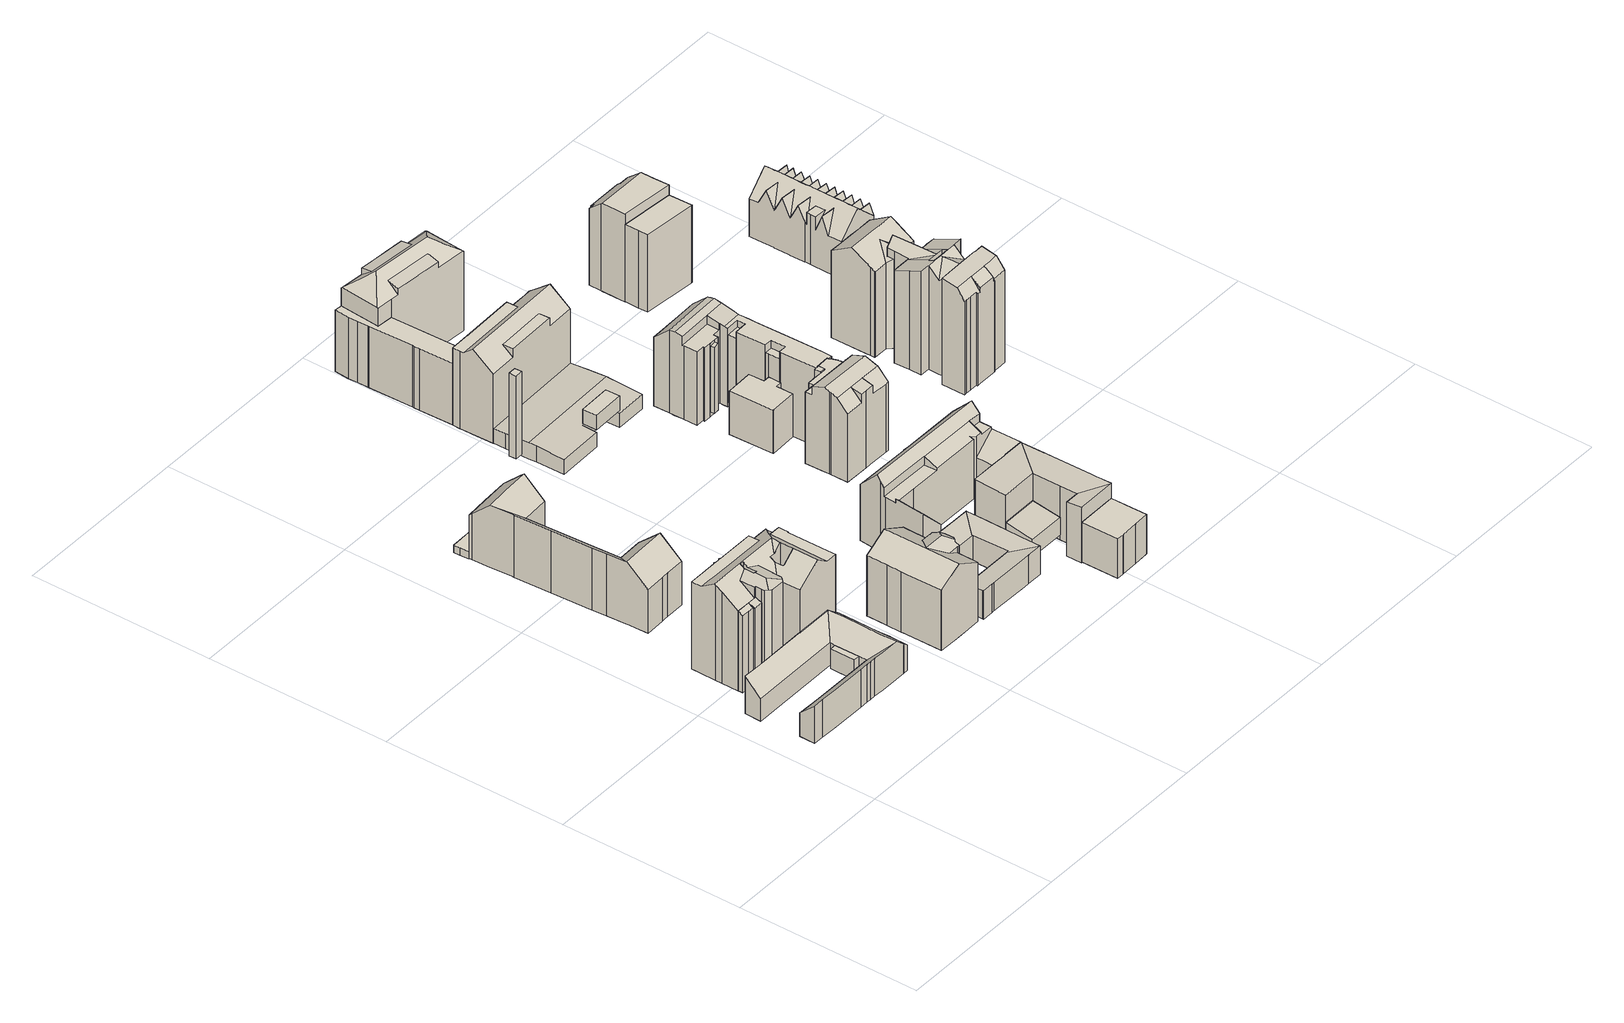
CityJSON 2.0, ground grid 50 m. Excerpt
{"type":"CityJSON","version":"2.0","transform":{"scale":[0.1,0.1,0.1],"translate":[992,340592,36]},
"CityObjects":{
"building1":{"type":"Building","children":["building1-1","building1-2"]},
"building1-1":{"type":"BuildingPart","attributes":{"measuredHeight":10.74,"roofType":"SATTELDACH","HoeheDach":"54","NiedrigsteTraufeDesGebaeudes":"50","Blattnummer":"102081","HoeheGrund":"44"},"parents":["building1"],"geometry":[{"type":"Solid","lod":"2","boundaries":[[[[0,1,2,3]],[[4,5,6,7]],[[7,6,8,9]],[[10,11,12,13]],[[13,12,14,15]],[[16,17,18,19]],[[20,21,22,23]],[[23,22,24,25]],[[26,27,11,10,28,29,30,31]],[[32,33,34,25,24,35,36,37,38,39]],[[23,25,34,33,32,39,40,41,42,43,0,3,44,45,46,47,4,7,9,48,49,50,51,52,53,54,55,56,30,29,28,10,13,15,57,58,16,19,59,60,20]],[[61,8,6,5,62,36,35,63,64,27,65]],[[64,63,35,24,22,21,66,67,18,17,68,69,14,12,11,27]],[[51,50,49,65,70,71,72,52]],[[73,74,62,5,4,47,46,45]],[[48,9,8,61,65,49]],[[69,68,17,16,58,57,15,14]],[[67,66,21,20,60,59,19,18]],[[43,42,75,76,1,0]],[[1,76,75,77,78,38,37,36,62,74,73,79,2]],[[71,70,65,27,26,31,80,81,82,83,72]],[[52,72,83,53]],[[53,83,82,54]],[[54,82,81,55]],[[55,81,80,56]],[[56,80,31,30]],[[3,2,79,44]],[[44,79,73,45]],[[39,38,78,40]],[[40,78,77,41]],[[41,77,75,42]]]]}]},
"building1-2":{"type":"BuildingPart","attributes":{"measuredHeight":5.63,"roofType":"FLACHDACH","HoeheDach":"50","NiedrigsteTraufeDesGebaeudes":"50","Blattnummer":"102081","HoeheGrund":"44"},"parents":["building1"],"geometry":[{"type":"Solid","lod":"2","boundaries":[[[[84,85,86,87]],[[8,88,89,6]],[[6,89,85,84]],[[89,88,86,85]],[[88,8,87,86]],[[8,6,84,87]]]]}]},
"building2":{"type":"Building","children":["building2-1","building2-2","building2-3"]},
"building2-1":{"type":"BuildingPart","attributes":{"measuredHeight":22.73,"roofType":"PULTDACH","HoeheDach":"66","NiedrigsteTraufeDesGebaeudes":"66","Blattnummer":"102081","HoeheGrund":"44"},"parents":["building2"],"geometry":[{"type":"Solid","lod":"2","boundaries":[[[[90,91,92,93,94]],[[95,96,97,98,99]],[[95,94,93,96]],[[96,93,92,97]],[[97,92,91,98]],[[98,91,90,99]],[[99,90,94,95]]]]}]},
"building2-2":{"type":"BuildingPart","attributes":{"measuredHeight":22.72,"roofType":"PULTDACH","HoeheDach":"66","NiedrigsteTraufeDesGebaeudes":"66","Blattnummer":"102081","HoeheGrund":"44"},"parents":["building2"],"geometry":[{"type":"Solid","lod":"2","boundaries":[[[[100,101,92,102,103,104]],[[105,106,107,108,109,110]],[[105,104,103,106]],[[106,103,102,107]],[[107,102,92,108]],[[108,92,101,109]],[[109,101,100,110]],[[110,100,104,105]]]]}]},
"building2-3":{"type":"BuildingPart","attributes":{"measuredHeight":27.34,"roofType":"SATTELDACH","HoeheDach":"71","NiedrigsteTraufeDesGebaeudes":"66","Blattnummer":"102081","HoeheGrund":"44"},"parents":["building2"],"geometry":[{"type":"Solid","lod":"2","boundaries":[[[[111,112,113,114,115,116,117,118,119,120,121,122,123,124,125,126,127]],[[125,124,123,122,121,120,128,129,130,131,132,133,134,135,136,137,138,139,140,126]],[[141,142,143,144,145,146,147,148,149,150,151]],[[152,153,154,145,144]],[[154,155,156,157,158,159,160,161,146,145]],[[162,163,164,165,166,167,168]],[[169,112,170]],[[171,172,173,174,175,176,114,113,112,169,177,165,164]],[[178,179,180,181,182,183,184,185,172,171]],[[186,187,188,189]],[[189,188,190,191]],[[192,193,194,195]],[[97,196,197,198]],[[198,197,187,186]],[[199,118,117,200]],[[200,117,116,201]],[[201,116,115,202]],[[203,138,137,204]],[[204,137,136,205]],[[205,136,135,206]],[[206,135,134,207]],[[207,134,133,208]],[[208,133,132,209]],[[209,132,131,210]],[[210,131,130,211]],[[211,130,129,212]],[[119,128,120]],[[213,143,142,99]],[[99,142,141,98]],[[214,153,152,215]],[[216,156,155,217]],[[218,163,162,219]],[[220,177,169,221]],[[222,176,175,223]],[[223,175,174,224]],[[172,185,173]],[[225,184,183,226]],[[226,183,182,227]],[[227,182,181,228]],[[229,179,178,230]],[[227,228,231,229,230,232,233,218,219,234,235,216,217,236,214,215,237,213,99,98,238,97,198,186,189,191,239,240,241,242,203,204,205,206,207,208,209,210,211,212,243,199,200,201,202,222,223,224,244,225,226],[221,245,246,247,248,249,220],[195,250,251,252,253,254,192]],[[190,127,126,140,241,240,239,191]],[[235,234,219,162,168,255,157,156,216]],[[233,232,230,178,171,164,163,218]],[[180,179,229,231,228,181]],[[184,225,244,224,174,173,185]],[[166,165,177,220,249,248]],[[255,256,159,158,157]],[[214,236,217,155,154,153]],[[237,215,152,144,143,213]],[[146,161,253,252,251,147]],[[151,150,149,257,258]],[[139,138,203,242,241,140]],[[114,176,222,202,115]],[[128,119,118,199,243,212,129]],[[238,98,141,151,258,196,97]],[[148,147,251,250,195,194]],[[161,160,193,192,254,253]],[[167,166,248,247,246,259]],[[246,245,221,169,170,259]],[[197,196,258,257,149,148,194,193,160,159,256,255,168,167,259,170,112,111,127,190,188,187]]]]}]},
"building3":{"type":"Building","children":["building3-1","building3-2"]},
"building3-1":{"type":"BuildingPart","attributes":{"measuredHeight":17.71,"roofType":"PULTDACH","HoeheDach":"61","NiedrigsteTraufeDesGebaeudes":"55","Blattnummer":"102081","HoeheGrund":"43"},"parents":["building3"],"geometry":[{"type":"Solid","lod":"2","boundaries":[[[[260,261,262,263]],[[264,265,266,267]],[[267,266,268,269]],[[270,271,272,273]],[[274,275,276,277]],[[278,279,280,269,268,281,282,283,261,260]],[[277,284,270,273,285,286,287,288,264,267,269,280,279,278,260,263,289,290,291,292,293,294,295,296,297,298,299,300,301,302,274]],[[281,268,266,265,303,304,305,306,307,308,309,282]],[[297,296,295,294,310,311,309,308]],[[307,298,297,308]],[[307,306,312,313,301,300,299,298]],[[286,285,273,272,314,305,304,287]],[[275,274,302,301,313,315]],[[310,294,293,292,316,317]],[[292,291,290,318,319,316]],[[270,284,277,276,320,271]],[[288,287,304,303,265,264]],[[262,321,318,290,289,263]],[[272,271,320,276,275,315,322,314]],[[314,322,315,313,312,306,305]],[[282,309,311,310,317,323,283]],[[261,283,323,317,316,319,318,321,262]]]]}]},
"building3-2":{"type":"BuildingPart","attributes":{"measuredHeight":2.17,"roofType":"FLACHDACH","HoeheDach":"45","NiedrigsteTraufeDesGebaeudes":"45","Blattnummer":"102081","HoeheGrund":"43"},"parents":["building3"],"geometry":[{"type":"Solid","lod":"2","boundaries":[[[[324,325,326,327,328,329,330]],[[331,332,333,334,335,336,337]],[[337,336,325,324]],[[336,335,326,325]],[[335,334,327,326]],[[334,333,328,327]],[[333,332,329,328]],[[332,331,330,329]],[[331,337,324,330]]]]}]},
"building4":{"type":"Building","attributes":{"measuredHeight":20.77,"roofType":"SATTELDACH","HoeheDach":"65","NiedrigsteTraufeDesGebaeudes":"61","Blattnummer":"102081","HoeheGrund":"44"},"geometry":[{"type":"Solid","lod":"2","boundaries":[[[[338,339,340,341,342,343,344,345,346,347]],[[345,344,348,349,350,351,352,353,354,355,356,357,346]],[[358,359,360,361,362,363,353,352]],[[351,364,365,366,367,368,358,352]],[[368,369,370,359,358]],[[371,343,342,372]],[[373,340,339,374]],[[375,356,355,376]],[[377,349,348,378]],[[353,363,354]],[[379,362,361,380]],[[380,361,360,381]],[[382,367,366,383]],[[383,366,365,384]],[[350,364,351]],[[385,370,369,386]],[[387,382,383,384,388,377,378,389,371,372,390,373,374,391,392,393,394,375,376,395,379,380,381,396,385,386]],[[346,357,356,375,394,393,392,347]],[[382,387,386,369,368,367]],[[359,370,385,396,381,360]],[[364,350,349,377,388,384,365]],[[379,395,376,355,354,363,362]],[[391,374,339,338,347,392]],[[390,372,342,341,340,373]],[[371,389,378,348,344,343]]]]}]},
"building5":{"type":"Building","attributes":{"measuredHeight":8.03,"roofType":"PULTDACH","HoeheDach":"51","NiedrigsteTraufeDesGebaeudes":"51","Blattnummer":"102081","HoeheGrund":"43"},"geometry":[{"type":"Solid","lod":"2","boundaries":[[[[397,398,399,400]],[[400,399,401,402]],[[403,404,405,406]],[[406,405,398,397]],[[407,408,409,410]],[[410,409,411,412]],[[413,414,415,416]],[[417,418,419,420]],[[420,421,422,413,416,423,403,406,397,400,402,424,425,426,427,428,407,410,412,429,430,431,417]],[[414,432,433,419,418,434,435,436,437]],[[401,437,436,425,424,402]],[[428,427,426,435,434,438,408,407]],[[425,436,435,426]],[[413,422,421,420,419,433,432,414]],[[439,418,417,431,430,440]],[[441,440,430,429,412,411]],[[423,416,415,442,404,403]],[[438,434,418,439,440,441,411,409,408]],[[405,404,442,415,414,437,401,399,398]]]]}]},
"building6":{"type":"Building","attributes":{"measuredHeight":23.6,"roofType":"FLACHDACH","HoeheDach":"64","NiedrigsteTraufeDesGebaeudes":"64","Blattnummer":"102081","HoeheGrund":"41"},"geometry":[{"type":"Solid","lod":"2","boundaries":[[[[443,444,445,446]],[[447,448,449,450]],[[450,449,444,443]],[[449,448,445,444]],[[448,447,446,445]],[[447,450,443,446]]]]}]},
"building7":{"type":"Building","children":["building7-1","building7-2","building7-3","building7-4"]},
"building7-1":{"type":"BuildingPart","attributes":{"measuredHeight":11.2,"roofType":"FLACHDACH","HoeheDach":"54","NiedrigsteTraufeDesGebaeudes":"54","Blattnummer":"102081","HoeheGrund":"43"},"parents":["building7"],"geometry":[{"type":"Solid","lod":"2","boundaries":[[[[451,452,453,454,455,456,457,458]],[[459,460,461,462,463,464,465,466]],[[466,465,452,451]],[[465,464,453,452]],[[464,463,454,453]],[[463,462,455,454]],[[462,461,456,455]],[[461,460,457,456]],[[460,459,458,457]],[[459,466,451,458]]]]}]},
"building7-2":{"type":"BuildingPart","attributes":{"measuredHeight":21.27,"roofType":"SATTELDACH","HoeheDach":"64","NiedrigsteTraufeDesGebaeudes":"53","Blattnummer":"102081","HoeheGrund":"43"},"parents":["building7"],"geometry":[{"type":"Solid","lod":"2","boundaries":[[[[467,468,469,470]],[[470,469,471,472]],[[472,471,473,474]],[[474,473,475,476]],[[477,478,479,480]],[[481,482,483,484]],[[484,483,485,486]],[[487,488,489,490]],[[491,481,484,486,492,493,494,495,496,497,498,499,500,501,502,467,470,472,474,476,503,504,505]],[[506,507,508,509,510,499,498,497,496]],[[493,492,486,485,488,487,511,512,494]],[[513,514,515,505,504,503,476,475,516]],[[491,505,515,480,479,482,481]],[[517,490,489,518,519,520]],[[521,522,468,467,502,501]],[[510,520,519,521,501,500,499]],[[523,524,495,494,512]],[[525,512,511,487,490,517,520,510,509]],[[524,523,525,508,507,506]],[[518,489,478,513,516,522,521,519]],[[516,475,473,471,469,468,522]],[[488,485,483,482,479,478,489]],[[480,515,514,477]],[[509,508,525]],[[495,524,506,496]],[[523,512,525]],[[514,513,478,477]]]]}]},
"building7-3":{"type":"BuildingPart","attributes":{"measuredHeight":6.2,"roofType":"PULTDACH","HoeheDach":"50","NiedrigsteTraufeDesGebaeudes":"49","Blattnummer":"102081","HoeheGrund":"44"},"parents":["building7"],"geometry":[{"type":"Solid","lod":"2","boundaries":[[[[526,527,528,529]],[[529,528,530,531]],[[532,531,530,533,534,535]],[[534,536,527,526,537,535]],[[532,535,537,526,529,531]],[[533,530,528,527,536,534]]]]}]},
"building7-4":{"type":"BuildingPart","attributes":{"measuredHeight":15.76,"roofType":"PULTDACH","HoeheDach":"58","NiedrigsteTraufeDesGebaeudes":"54","Blattnummer":"102081","HoeheGrund":"43"},"parents":["building7"],"geometry":[{"type":"Solid","lod":"2","boundaries":[[[[538,539,540,541,542,543]],[[544,545,546,547]],[[547,546,548,549]],[[550,551,552,553]],[[543,554,538]],[[555,556,557,558]],[[559,541,540,560]],[[560,540,539,561]],[[562,563,550,553,564,565,566,567,568,569,570,571,544,547,549,572,573,574,575,576,577,578,559,560,561,579,555,558,580,581,582,583]],[[584,585,586,556,538,554,587,588,589,590,591,548,546,545]],[[592,593,594,595,596,597,598,599,600,557,556,586]],[[591,590,589,574,573,572,549,548]],[[571,570,569,586,585,584,545,544]],[[550,563,562,583,597,596,601,551]],[[587,554,543,542,541,559,578,577,576]],[[566,565,595,594,593,567]],[[598,597,583,582,581,599]],[[568,567,593,592,586,569]],[[600,599,581,580,558,557]],[[538,556,555,579,561,539]],[[552,602,595,565,564,553]],[[588,587,576,575,574,589]],[[551,601,596,595,602,552]]]]}]},
"building8":{"type":"Building","children":["building8-1","building8-2","building8-3","building8-4","building8-5"]},
"building8-1":{"type":"BuildingPart","attributes":{"measuredHeight":17.5,"roofType":"FLACHDACH","HoeheDach":"55","NiedrigsteTraufeDesGebaeudes":"55","Blattnummer":"102081","HoeheGrund":"37"},"parents":["building8"],"geometry":[{"type":"Solid","lod":"2","boundaries":[[[[603,604,605,606,607,608,609,610,611,612,613,614,615]],[[616,617,618,619,620,621,622,623,624,625,626,627,628]],[[628,627,604,603]],[[627,626,605,604]],[[626,625,606,605]],[[625,624,607,606]],[[624,623,608,607]],[[623,622,609,608]],[[622,621,610,609]],[[621,620,611,610]],[[620,619,612,611]],[[619,618,613,612]],[[618,617,614,613]],[[617,616,615,614]],[[616,628,603,615]]]]}]},
"building8-2":{"type":"BuildingPart","attributes":{"measuredHeight":24.09,"roofType":"SATTELDACH","HoeheDach":"61","NiedrigsteTraufeDesGebaeudes":"57","Blattnummer":"102081","HoeheGrund":"37"},"parents":["building8"],"geometry":[{"type":"Solid","lod":"2","boundaries":[[[[629,630,631]],[[632,633,634,635,636,637,638,639,640,641,642,643,644,645,646]],[[647,648,649,650,651,652,643,642,641,640,639]],[[636,635,634,653,654,655,656,637]],[[634,633,632,646,657,658,659,630,629,653]],[[657,646,645,644,660,661]],[[656,655,662,648,647,663]],[[654,661,660,652,651,650,649,662,655]],[[653,629,631,664,658,657,661,654]],[[630,659,664,631]],[[638,663,647,639]],[[649,648,662]],[[637,656,663,638]],[[643,652,660,644]],[[664,659,658]]]]}]},
"building8-3":{"type":"BuildingPart","attributes":{"measuredHeight":27.21,"roofType":"WALMDACH","HoeheDach":"64","NiedrigsteTraufeDesGebaeudes":"60","Blattnummer":"102081","HoeheGrund":"37"},"parents":["building8"],"geometry":[{"type":"Solid","lod":"2","boundaries":[[[[665,666,667,668,669,670,671,672,673,674,675,676,677,678,679]],[[677,676,675,680,681,678]],[[680,675,674,682,683,684,685,686,687,688,689,681]],[[690,668,667,691]],[[686,692,693,694,695,687]],[[673,672,671,696,697,683,682,674]],[[698,665,679,699]],[[666,691,667]],[[668,690,669]],[[687,695,688]],[[685,692,686]],[[700,683,697,701]],[[701,697,696,702]],[[688,695,694,693,692,685,684,703,704,705,706,707,708,689]],[[709,710,711,712,702,696,671,670,669,690,691,666,665,698]],[[700,701,702,712,711,710,709,698,699,713,714,708,707,706,705,704,703]],[[679,678,681,689,708,714,713,699]],[[700,703,684,683]]]]}]},
"building8-4":{"type":"BuildingPart","attributes":{"measuredHeight":4.7,"roofType":"SATTELDACH","HoeheDach":"42","NiedrigsteTraufeDesGebaeudes":"41","Blattnummer":"102081","HoeheGrund":"37"},"parents":["building8"],"geometry":[{"type":"Solid","lod":"2","boundaries":[[[[715,716,717,718,719,720,721]],[[722,723,724,725,726,727,728,729,730,731,717,716]],[[732,721,720,733]],[[733,720,719,734]],[[734,719,718,735]],[[736,715,721,732]],[[737,731,730,738]],[[739,728,727,740]],[[740,727,726,741]],[[741,726,725,742]],[[742,725,724,743]],[[743,724,723,744]],[[744,723,722,745]],[[729,728,739,746,738,730]],[[747,745,722,716,715,736]],[[731,737,748,735,718,717]],[[740,741,742,743,744,745,747,736,732,733,734,735,748,737,738,746,739]]]]}]},
"building8-5":{"type":"BuildingPart","attributes":{"measuredHeight":4.12,"roofType":"FLACHDACH","HoeheDach":"46","NiedrigsteTraufeDesGebaeudes":"46","Blattnummer":"102081","HoeheGrund":"42"},"parents":["building8"],"geometry":[{"type":"Solid","lod":"2","boundaries":[[[[749,750,751,752]],[[753,754,755,756]],[[756,755,750,749]],[[755,754,751,750]],[[754,753,752,751]],[[753,756,749,752]]]]}]},
"building9":{"type":"Building","children":["building9-1","building9-2","building9-3","building9-4","building9-5","building9-6","building9-7"]},
"building9-1":{"type":"BuildingPart","attributes":{"measuredHeight":23.95,"roofType":"SATTELDACH","HoeheDach":"66","NiedrigsteTraufeDesGebaeudes":"62","Blattnummer":"102081","HoeheGrund":"42"},"parents":["building9"],"geometry":[{"type":"Solid","lod":"2","boundaries":[[[[757,758,759,760,761,762]],[[763,764,765,766,767,768,758,757]],[[769,770,766,765]],[[771,772,773,774,767,766]],[[775,776,777,768,767]],[[778,779,780,781]],[[781,780,782,783]],[[784,764,763,785]],[[767,774,775]],[[770,771,766]],[[786,787,788,789]],[[789,788,790,791]],[[791,790,792,793]],[[793,792,794,795]],[[795,794,796,797]],[[797,796,798,799]],[[799,798,800,801]],[[801,800,802,803]],[[803,802,804,805]],[[805,804,806,807]],[[808,809,810,811]],[[811,810,812,813]],[[813,812,814,815]],[[815,814,816,817]],[[818,777,776,819]],[[820,821,822,823,824,825,816,814,812,810,809,826,806,804,802,800,798,796,794,792,790,788,787,827,828,829,830,782,780,779]],[[831,832,819,776,775,774,773,772,833]],[[819,832,831,833,834,835,836,784,785,837,838,778,781,783,839,840,841,842,786,789,791,793,795,797,799,801,803,805,807,843,808,811,813,815,817,844,845,846,847,848,818]],[[838,837,785,763,757,762,820,779,778]],[[761,760,759,823,822,821,820,762]],[[847,846,845,824,823,759,758]],[[829,828,841,840,839,830]],[[825,824,845,844,817,816]],[[826,809,808,843,807,806]],[[827,787,786,842,841,828]],[[834,833,772,771,770,769,835]],[[836,835,769,765,764,784]],[[768,777,818,848,847,758]],[[782,830,839,783]]]]}]},
"building9-2":{"type":"BuildingPart","attributes":{"measuredHeight":12.31,"roofType":"FLACHDACH","HoeheDach":"53","NiedrigsteTraufeDesGebaeudes":"53","Blattnummer":"102081","HoeheGrund":"41"},"parents":["building9"],"geometry":[{"type":"Solid","lod":"2","boundaries":[[[[849,850,851,852,853,854,855,856,857,858]],[[859,860,861,862,863,864,865,866,867,868]],[[868,867,850,849]],[[867,866,851,850]],[[866,865,852,851]],[[865,864,853,852]],[[864,863,854,853]],[[863,862,855,854]],[[862,861,856,855]],[[861,860,857,856]],[[860,859,858,857]],[[859,868,849,858]]]]}]},
"building9-3":{"type":"BuildingPart","attributes":{"measuredHeight":23.89,"roofType":"FLACHDACH","HoeheDach":"63","NiedrigsteTraufeDesGebaeudes":"59","Blattnummer":"102081","HoeheGrund":"39"},"parents":["building9"],"geometry":[{"type":"Solid","lod":"2","boundaries":[[[[869,870,871,872,873,874,875]],[[876,877,878,879,880,881,882,883,884,885,886,887,888,889,890,891,892,893,894,872,871]],[[895,896,897,898]],[[898,897,899,900]],[[900,899,901,902]],[[902,901,903,904]],[[904,903,905,906]],[[907,869,875,908]],[[909,894,893,910]],[[911,891,890,912]],[[912,890,889,913]],[[913,889,888,914]],[[914,888,887,915]],[[915,887,886,916]],[[916,886,885,917]],[[917,885,884,918]],[[918,884,883,919]],[[919,883,882,920]],[[921,879,878,922]],[[922,878,877,923]],[[923,877,876,924]],[[925,926,927,928]],[[913,914,915,916,917,918,919,920,929,930,921,922,923,924,931,932,933,895,898,900,902,904,906,934,935,925,928,936,937,938,939,940,941,942,943,944,945,946,947,948,949,909,910,950,911,912]],[[951,952,953,954,955,956,957,958]],[[958,957,956,955,943,942,941,940]],[[874,873,948,947,946,945,959,960]],[[925,935,934,906,905,961,962,926]],[[930,929,920,882,881,880,879,921]],[[937,936,928,927,963,964,965,966,938]],[[939,938,966,951,958,940]],[[892,891,911,950,910,893]],[[931,924,876,871,870,932]],[[872,894,909,949,948,873]],[[895,933,932,870,869,907,896]],[[963,967,908,875,968,964]],[[945,944,943,955,954,959]],[[927,926,962,961,905,903,901,899,897,896,907,908,967,963]],[[964,968,875,874,960,969,965]],[[966,965,969,960,959,954,953,952,951]]]]}]},
"building9-4":{"type":"BuildingPart","attributes":{"measuredHeight":18.5,"roofType":"FLACHDACH","HoeheDach":"60","NiedrigsteTraufeDesGebaeudes":"60","Blattnummer":"102081","HoeheGrund":"41"},"parents":["building9"],"geometry":[{"type":"Solid","lod":"2","boundaries":[[[[970,971,972,973,974]],[[975,976,977,978,979]],[[979,978,971,970]],[[978,977,972,971]],[[977,976,973,972]],[[976,975,974,973]],[[975,979,970,974]]]]}]},
"building9-5":{"type":"BuildingPart","attributes":{"measuredHeight":19.22,"roofType":"FLACHDACH","HoeheDach":"60","NiedrigsteTraufeDesGebaeudes":"60","Blattnummer":"102081","HoeheGrund":"41"},"parents":["building9"],"geometry":[{"type":"Solid","lod":"2","boundaries":[[[[980,981,982,983]],[[984,985,986,987]],[[987,986,981,980]],[[986,985,982,981]],[[985,984,983,982]],[[984,987,980,983]]]]}]},
"building9-6":{"type":"BuildingPart","attributes":{"measuredHeight":20.42,"roofType":"FLACHDACH","HoeheDach":"63","NiedrigsteTraufeDesGebaeudes":"63","Blattnummer":"102081","HoeheGrund":"42"},"parents":["building9"],"geometry":[{"type":"Solid","lod":"2","boundaries":[[[[988,989,990,991]],[[992,993,994,995]],[[995,994,989,988]],[[994,993,990,989]],[[993,992,991,990]],[[992,995,988,991]]]]}]},
"building9-7":{"type":"BuildingPart","attributes":{"measuredHeight":18.88,"roofType":"FLACHDACH","HoeheDach":"60","NiedrigsteTraufeDesGebaeudes":"60","Blattnummer":"102081","HoeheGrund":"41"},"parents":["building9"],"geometry":[{"type":"Solid","lod":"2","boundaries":[[[[996,997,998,999]],[[1000,1001,1002,1003]],[[1003,1002,997,996]],[[1002,1001,998,997]],[[1001,1000,999,998]],[[1000,1003,996,999]]]]}]},
"building10":{"type":"Building","children":["building10-1","building10-2"]},
"building10-1":{"type":"BuildingPart","attributes":{"measuredHeight":30.3,"roofType":"SATTELDACH","HoeheDach":"71","NiedrigsteTraufeDesGebaeudes":"66","Blattnummer":"102081","HoeheGrund":"40"},"parents":["building10"],"geometry":[{"type":"Solid","lod":"2","boundaries":[[[[1004,1005,1006,1007,1008,1009]],[[1010,1011,1012,1013,1014,1015]],[[1016,1017,1018,1019,1020,1021]],[[1022,1023,1024,1025,1026,1027]],[[1028,1029,1030,1031,1017,1016,1032,1033]],[[1034,1035,1036,1037,1038,1039,1040,1041,1042]],[[1043,1044,1045,1046,1047,1048]],[[1049,1050,1051,1042,1052,1053,1054,1055]],[[1056,1050,1049,1055,1057,1058,1059,1060]],[[1061,1062,1044,1043,1048,1063]],[[1063,1048,1047,1035,1034,1064,1065,1066,1067]],[[1012,1068,1009,1008,1007,1069,1070,1071,1072,1013]],[[1073,1027,1026,1025,1067,1066,1074,1075,1076,1077,1060,1078,1079]],[[1013,1072,1071,1033,1032,1016,1021,1080,1081,1082,1083,1084,1085,1014]],[[1086,1062,1061]],[[1077,1056,1060]],[[1066,1065,1064,1087,1074]],[[1088,1089,1033,1071]],[[1064,1034,1042,1051,1090,1091,1087]],[[1092,1046,1045]],[[1022,1027,1073,1093]],[[1093,1073,1079,1094]],[[1015,1014,1085,1095]],[[1096,1080,1021,1020]],[[1004,1009,1068,1097]],[[1097,1068,1012,1011]],[[1098,1076,1075,1099]],[[1100,1069,1007,1006]],[[1101,1058,1057,1102]],[[1033,1089,1028]],[[1070,1088,1071]],[[1103,1054,1053,1104]],[[1105,1091,1090,1106]],[[1107,1030,1029,1108]],[[1109,1040,1039,1110]],[[1110,1039,1038,1111]],[[1085,1084,1083,1082,1081,1092,1045,1044,1062,1086]],[[1112,1113,1114,1095,1085,1086,1061,1063,1067,1025,1024]],[[1078,1060,1059,1115,1116,1117,1094,1079]],[[1042,1041,1040,1109,1118,1119,1120,1052]],[[1080,1096,1121,1122,1123,1124,1125,1036,1035,1047,1046,1092,1081]],[[1098,1126,1127,1128,1129,1106,1090,1051,1050,1056,1077,1076]],[[1130,1107,1108,1131,1132,1100,1006,1005,1004,1097,1011,1010,1015,1095,1114,1113,1112,1024,1023,1022,1093,1094,1117,1116,1115,1101,1102,1133,1103,1104,1120,1119,1118,1109,1110,1111,1134,1125,1124,1123,1122,1121,1096,1020,1019,1018],[1106,1129,1128,1127,1126,1098,1099,1135,1136,1105]],[[1075,1074,1087,1091,1105,1136,1135,1099]],[[1100,1132,1131,1108,1029,1028,1089,1088,1070,1069]],[[1107,1130,1018,1017,1031,1030]],[[1125,1134,1111,1038,1037,1036]],[[1120,1104,1053,1052]],[[1055,1054,1103,1133,1102,1057]],[[1059,1058,1101,1115]]]]}]},
"building10-2":{"type":"BuildingPart","attributes":{"measuredHeight":28.4,"roofType":"SATTELDACH","HoeheDach":"68","NiedrigsteTraufeDesGebaeudes":"64","Blattnummer":"102081","HoeheGrund":"39"},"parents":["building10"],"geometry":[{"type":"Solid","lod":"2","boundaries":[[[[1137,1138,1139,1140,1141]],[[1140,1139,1142]],[[1143,1144,1145,1146]],[[1147,1148,1149,1150]],[[1151,1152,1153,1154,1155,1156,1157,1158,1159,1160,1161,1162]],[[1161,1160,1159,1158,1157,1156,1163,1164,1165,1166,1167,1168,1169,1162]],[[1170,1149,1148,1171,1172,1173,1174,1141,1140,1175,1145,1144,1155,1154,1153,1152,1151]],[[1176,1177,1178,1179,1180,1181,1182,1183,1184,1185,1186,1187,1188,1189,1190,1147,1150,1191,1192,1169,1168,1167,1166,1165,1164,1163,1193,1143,1146]],[[1192,1191,1150,1149,1170,1151,1162,1169]],[[1188,1187,1186,1194,1174,1173,1172,1189]],[[1144,1143,1193,1163,1156,1155]],[[1142,1139,1138,1180,1179,1178]],[[1178,1177,1140,1142]],[[1176,1146,1145,1175,1140,1177]],[[1185,1184,1195,1196,1194,1186]],[[1197,1195,1184,1183,1182,1198]],[[1181,1180,1138,1137,1198,1182]],[[1190,1189,1172,1171,1148,1147]],[[1194,1196,1195,1197,1198,1137,1141,1174]]]]}]},
"building11":{"type":"Building","children":["building11-1","building11-2"]},
"building11-1":{"type":"BuildingPart","attributes":{"measuredHeight":22,"roofType":"FLACHDACH","HoeheDach":"59","NiedrigsteTraufeDesGebaeudes":"59","Blattnummer":"102081","HoeheGrund":"37"},"parents":["building11"],"geometry":[{"type":"Solid","lod":"2","boundaries":[[[[1199,1200,1201,1202]],[[1203,1204,1205,1206]],[[1206,1205,1207,1208]],[[1208,1207,1209,1210]],[[1210,1209,1200,1199]],[[1204,1203,1211,1212]],[[1213,1212,1211,1214,1202,1201]],[[1208,1210,1199,1202,1214,1211,1203,1206]],[[1209,1207,1205,1204,1212,1213,1201,1200]]]]}]},
"building11-2":{"type":"BuildingPart","attributes":{"measuredHeight":25.01,"roofType":"PULTDACH","HoeheDach":"62","NiedrigsteTraufeDesGebaeudes":"58","Blattnummer":"102081","HoeheGrund":"37"},"parents":["building11"],"geometry":[{"type":"Solid","lod":"2","boundaries":[[[[1215,1216,1217,1218,1219,1220,1221,1222,1223]],[[1224,1225,1226,1227]],[[1228,1222,1221,1229]],[[1229,1221,1220,1230]],[[1230,1220,1219,1231]],[[1231,1219,1218,1232]],[[1232,1218,1217,1233]],[[1233,1217,1216,1234]],[[1235,1236,1237,1238,1228,1229,1230,1231,1232,1233,1234,1239,1224,1227]],[[1240,1241,1223,1222,1228,1238,1237,1236]],[[1235,1227,1226,1242,1240,1236]],[[1225,1224,1239,1234,1216,1215]],[[1242,1226,1225,1215,1223,1241,1240]]]]}]},
"building12":{"type":"Building","attributes":{"measuredHeight":16.91,"roofType":"SATTELDACH","HoeheDach":"54","NiedrigsteTraufeDesGebaeudes":"48","Blattnummer":"102081","HoeheGrund":"37"},"geometry":[{"type":"Solid","lod":"2","boundaries":[[[[1243,1244,1245]],[[1246,1244,1243]],[[1247,1248,1249]],[[1250,1251,1248,1247]],[[1252,1253,1254]],[[1255,1256,1253,1252]],[[1257,1258,1259,1260,1261]],[[1262,1263,1264,1265]],[[1266,1264,1263]],[[1267,1268,1269,1270]],[[1271,1267,1270]],[[1272,1271,1273]],[[1274,1275,1272,1273]],[[1276,1274,1277]],[[1278,1276,1277]],[[1279,1278,1280]],[[1281,1279,1280]],[[1282,1281,1283]],[[1284,1282,1283]],[[1285,1286,1284,1287]],[[1288,1285,1287]],[[1289,1290,1291]],[[1292,1289,1291]],[[1293,1294,1295]],[[1296,1293,1295]],[[1297,1298,1299]],[[1300,1297,1299]],[[1301,1302,1303]],[[1304,1301,1303]],[[1305,1304,1306]],[[1307,1308,1305,1306]],[[1256,1261,1260]],[[1259,1258,1262]],[[1264,1262,1265]],[[1309,1310,1311,1312,1313,1314,1315,1316,1317,1318,1319,1255,1252,1254,1251,1250,1247,1249,1246,1243,1245,1320,1321,1322]],[[1323,1324,1325,1326,1327,1328,1329,1266,1263,1262,1258,1257,1330]],[[1271,1272,1275,1331,1332,1333,1334,1335,1268,1267]],[[1278,1279,1281,1282,1284,1286,1285,1288,1290,1289,1292,1294,1293,1296,1298,1297,1300,1302,1301,1304,1305,1308,1336,1337,1338,1339,1340,1341,1342,1343,1344,1345,1346,1347,1348,1349,1350,1351,1352,1353,1354,1355,1356,1357,1358,1359,1331,1275,1274,1276]],[[1360,1361,1362,1363,1364,1365,1366,1367,1368,1369,1370,1371,1372,1373,1374,1375,1376,1377,1378,1379,1380,1381,1382,1383,1384,1385,1307,1306,1304,1303,1302,1300,1299,1298,1296,1295,1294,1292,1291,1290,1288,1287,1284,1283,1281,1280,1278,1277,1274,1273,1271,1270,1269,1386,1387]],[[1388,1389,1327,1326,1325,1324,1323,1330,1390,1319,1318,1317,1316,1315,1314,1313,1312,1311,1310,1309,1322,1391,1392,1393,1335,1334,1333,1332,1331,1359,1358,1357,1356,1355,1354,1353,1352,1351,1350,1349,1348,1347,1346,1345,1344,1343,1342,1341,1340,1339,1338,1337,1336]],[[1320,1245,1244,1246,1249,1248,1251,1254,1253,1256,1260,1259,1262,1264,1266,1329,1328,1385,1384,1383,1382,1381,1380,1379,1378,1377,1376,1375,1374,1373,1372,1371,1370,1369,1368,1367,1366,1365,1364,1363,1362,1361,1360,1387,1321]],[[1390,1330,1257,1261,1256,1255,1319]],[[1389,1388,1336,1308,1307,1385,1328,1327]],[[1335,1393,1392,1386,1269,1268]],[[1387,1386,1392,1391,1322,1321]]]]}]}
},
"vertices":[
[37,176,76],[37,176,183],[9,176,182],[9,176,76],[258,219,76],[258,219,140],[258,241,140],[258,241,76],[257,308,140],[257,308,76],[335,366,76],[335,366,158],[336,366,158],[336,366,76],[346,366,149],[346,366,76],[347,262,76],[347,262,149],[347,252,149],[347,252,76],[348,173,76],[348,173,149],[336,173,159],[336,173,76],[335,173,159],[335,173,76],[256,366,183],[306,366,183],[306,366,76],[256,366,76],[204,366,76],[204,366,183],[258,173,76],[307,173,76],[308,173,76],[308,173,183],[307,173,183],[258,173,183],[229,174,183],[229,174,76],[214,174,76],[201,174,76],[177,174,76],[80,175,76],[10,219,76],[80,219,76],[230,219,76],[257,219,76],[257,321,76],[257,322,76],[256,322,76],[80,322,76],[0,322,76],[1,367,76],[55,366,76],[58,366,76],[80,366,76],[347,321,76],[347,277,76],[348,222,76],[348,218,76],[257,321,140],[257,219,140],[307,218,183],[307,321,183],[257,322,140],[348,218,149],[348,222,149],[347,277,149],[347,321,149],[256,322,140],[80,322,140],[0,322,140],[80,219,141],[230,219,140],[177,174,183],[80,175,183],[201,174,183],[214,174,183],[10,219,142],[80,366,182],[58,366,182],[55,366,182],[1,367,183],
[258,241,84],[240,241,84],[240,308,84],[257,308,84],[240,308,140],[240,241,140],
[122,413,295],[122,430,303],[96,430,303],[96,417,297],[96,413,295],[96,413,75],[96,417,75],[96,430,75],[122,430,75],[122,413,75],
[80,417,295],[96,417,295],[80,430,303],[58,430,303],[58,417,295],[58,417,76],[58,430,76],[80,430,76],[96,430,76],[96,417,76],[80,417,76],
[186,497,349],[269,496,349],[305,534,323],[335,564,302],[316,564,302],[291,564,302],[272,564,302],[272,563,303],[271,563,303],[271,534,323],[233,534,323],[227,534,323],[188,534,323],[120,534,323],[81,535,323],[58,535,323],[58,497,349],[271,563,323],[165,563,323],[165,565,323],[163,565,323],[163,564,323],[162,563,323],[146,563,323],[146,564,323],[146,565,323],[144,565,323],[144,563,323],[80,563,323],[59,563,323],[122,430,333],[122,413,333],[122,406,333],[128,399,335],[153,425,341],[154,457,341],[152,457,340],[152,485,340],[120,473,332],[120,460,332],[119,430,332],[135,393,333],[173,392,333],[179,398,334],[186,406,333],[186,430,333],[187,430,332],[188,459,332],[188,473,332],[162,482,339],[162,457,339],[204,430,302],[204,366,303],[268,366,349],[268,435,349],[231,434,322],[231,458,322],[203,430,302],[268,471,349],[244,471,331],[304,366,323],[305,528,323],[336,528,301],[335,539,301],[335,545,301],[335,564,301],[269,435,349],[335,366,323],[336,366,323],[335,388,323],[334,501,323],[335,501,323],[336,501,323],[336,520,323],[336,528,323],[58,430,75],[58,430,302],[58,476,334],[58,476,75],[58,494,346],[58,494,75],[162,496,75],[162,496,348],[152,496,348],[152,496,75],[96,430,302],[80,430,302],[80,430,75],[272,563,75],[272,564,75],[291,564,75],[316,564,75],[144,563,75],[144,565,75],[146,565,75],[146,564,75],[146,563,75],[162,563,75],[163,564,75],[163,565,75],[165,565,75],[165,563,75],[122,406,75],[173,392,75],[135,393,75],[186,430,75],[186,406,75],[204,366,75],[204,430,75],[269,435,75],[268,471,75],[335,564,75],[335,545,75],[335,539,75],[336,520,75],[336,501,75],[335,501,75],[334,501,75],[336,366,75],[335,366,75],[335,388,75],[304,366,75],[268,366,75],[203,430,75],[187,430,75],[179,398,75],[128,399,75],[119,430,75],[58,497,75],[58,535,75],[59,563,75],[80,563,75],[271,563,75],[336,528,75],[244,471,75],[231,471,75],[231,458,75],[231,434,75],[268,435,75],[152,485,75],[152,457,75],[154,457,75],[162,457,75],[162,482,75],[187,430,302],[188,459,323],[120,460,323],[119,430,302],[231,471,331],
[82,1202,70],[82,1202,200],[81,1209,194],[81,1209,70],[99,876,70],[99,876,247],[93,986,247],[93,986,70],[88,1086,247],[88,1086,70],[162,724,70],[162,724,194],[108,723,194],[108,723,70],[237,726,70],[237,726,194],[184,725,194],[184,725,70],[84,1152,70],[84,1151,70],[88,1094,70],[88,1094,247],[84,1151,247],[84,1152,247],[171,725,70],[105,782,70],[105,783,70],[102,836,70],[101,842,70],[144,1213,70],[220,1217,70],[220,1212,70],[222,1169,70],[222,1160,70],[224,1104,70],[151,1099,70],[150,1099,70],[144,1098,70],[162,843,70],[164,843,70],[165,843,70],[233,845,70],[235,786,70],[101,842,247],[102,836,247],[105,783,247],[164,843,194],[162,843,196],[144,1098,199],[150,1099,194],[224,1104,194],[151,1099,194],[165,843,194],[233,845,194],[105,782,247],[235,786,247],[222,1169,240],[222,1160,247],[220,1217,194],[220,1212,199],[171,725,194],[144,1213,194],[168,784,247],[148,1156,247],
[81,1209,68],[80,1233,68],[79,1251,68],[80,1251,68],[144,1253,68],[219,1255,68],[220,1217,68],[220,1217,89],[219,1255,89],[144,1253,89],[80,1251,89],[79,1251,89],[80,1233,89],[81,1209,89],
[448,355,251],[448,307,251],[448,268,251],[448,251,251],[449,154,251],[449,153,252],[513,153,287],[513,243,287],[512,364,287],[448,364,251],[583,153,248],[583,156,248],[583,211,248],[554,211,264],[519,250,283],[554,289,264],[582,289,248],[582,361,249],[582,364,249],[567,364,257],[576,250,283],[593,272,272],[590,275,271],[590,288,265],[582,287,265],[582,289,264],[583,211,264],[583,212,264],[590,212,264],[590,224,270],[593,227,272],[603,237,266],[603,262,266],[449,153,79],[449,154,79],[448,268,79],[448,307,79],[582,364,79],[582,361,79],[583,156,79],[583,153,79],[582,287,79],[590,288,79],[590,275,79],[590,224,79],[590,212,79],[583,212,79],[603,262,79],[603,237,79],[593,227,79],[583,211,79],[513,153,79],[448,251,79],[448,355,79],[448,364,79],[512,364,79],[567,364,79],[582,289,79],[593,272,79],
[605,153,72],[605,153,153],[605,156,152],[605,156,72],[606,204,145],[606,204,72],[642,153,72],[642,153,153],[636,153,153],[636,153,72],[606,303,72],[606,303,145],[607,361,152],[607,361,72],[607,363,153],[607,363,72],[812,152,72],[812,152,153],[770,152,153],[770,152,72],[813,362,72],[813,362,153],[813,360,153],[813,360,72],[813,301,72],[812,204,72],[755,152,72],[756,204,72],[761,204,72],[758,302,72],[757,302,72],[756,302,72],[655,363,72],[720,363,72],[757,362,72],[812,204,153],[813,301,153],[757,302,145],[758,302,145],[761,204,146],[756,204,145],[756,302,145],[757,362,153],[720,363,153],[655,363,153],[755,152,153],
[458,1363,47],[457,1383,47],[478,1383,47],[479,1364,47],[479,1364,283],[478,1383,283],[457,1383,283],[458,1363,283],
[1019,109,69],[1019,68,69],[1020,10,69],[978,8,69],[931,7,69],[929,7,69],[909,7,69],[908,108,69],[908,108,181],[909,7,181],[929,7,181],[931,7,181],[978,8,181],[1020,10,181],[1019,68,181],[1019,109,181],
[672,554,65],[672,554,225],[828,552,225],[828,552,65],[831,552,225],[831,552,65],[849,552,225],[849,552,65],[1012,550,225],[1012,550,65],[976,478,229],[976,478,253],[976,444,236],[976,444,229],[957,444,65],[957,444,235],[946,453,240],[946,453,65],[947,443,235],[947,443,65],[813,444,229],[813,444,235],[812,480,253],[812,480,229],[976,444,65],[813,444,65],[728,445,65],[727,445,65],[720,363,65],[655,363,65],[661,433,65],[662,446,65],[665,476,65],[666,481,65],[667,494,65],[668,503,65],[1013,499,65],[1013,477,65],[1014,444,65],[655,363,241],[661,433,241],[662,446,241],[662,446,229],[665,476,229],[728,445,229],[727,445,229],[1013,477,253],[1013,477,229],[1014,444,229],[1013,499,278],[731,481,229],[731,481,253],[666,481,253],[666,481,229],[667,494,267],[668,503,278],[727,445,172],[720,363,172],[674,445,229],
[844,274,80],[844,274,142],[945,274,142],[945,274,80],[946,197,130],[946,197,80],[844,198,80],[844,198,130],[843,198,130],[843,198,80],[843,212,132],[843,212,80],
[1015,362,224],[1014,433,224],[1014,444,224],[957,444,177],[957,420,177],[957,362,176],[844,274,66],[844,274,220],[844,359,224],[844,359,66],[844,362,224],[844,362,66],[908,108,66],[908,108,224],[907,150,220],[907,150,66],[957,362,224],[1015,361,66],[1015,361,224],[1016,295,224],[1016,295,66],[957,444,66],[1014,444,66],[1014,433,66],[1018,109,66],[947,108,66],[946,150,66],[947,150,66],[946,151,66],[946,197,66],[945,273,66],[945,274,66],[944,274,66],[905,274,66],[874,362,66],[905,362,66],[937,361,66],[943,361,66],[957,361,66],[957,362,66],[957,420,66],[1015,362,66],[1016,273,66],[1018,166,66],[1018,152,66],[1019,109,66],[905,274,220],[944,274,220],[945,274,220],[957,361,224],[943,361,224],[937,361,224],[905,362,224],[874,362,224],[945,273,220],[946,197,220],[946,151,220],[947,150,220],[1018,109,224],[1019,109,224],[1018,152,224],[1018,166,224],[1016,273,224],[947,108,224],[946,150,220],
[557,1792,11],[563,1582,11],[507,1581,11],[504,1671,11],[504,1687,11],[504,1692,11],[501,1812,11],[501,1815,11],[500,1844,11],[499,1868,11],[502,1909,11],[522,1907,11],[513,1796,11],[513,1796,186],[522,1907,186],[502,1909,186],[499,1868,186],[500,1844,186],[501,1815,186],[501,1812,186],[504,1692,186],[504,1687,186],[504,1671,186],[507,1581,186],[563,1582,186],[557,1792,186],
[587,1470,206],[587,1470,230],[586,1500,230],[726,1474,10],[587,1470,10],[510,1468,10],[508,1525,10],[507,1551,10],[507,1559,10],[507,1581,10],[563,1582,10],[714,1586,10],[720,1587,10],[785,1588,10],[802,1589,10],[803,1576,10],[804,1532,10],[806,1476,10],[563,1582,230],[714,1586,230],[714,1586,206],[720,1587,206],[785,1588,206],[802,1589,206],[510,1468,206],[508,1525,251],[507,1551,230],[507,1559,230],[806,1476,206],[726,1474,206],[726,1474,230],[803,1576,216],[804,1532,251],[715,1556,230],[507,1581,230],[725,1504,230],
[557,1792,237],[579,1790,237],[582,1822,262],[715,1810,262],[712,1778,237],[722,1777,237],[796,1771,237],[765,1806,262],[755,1817,271],[741,1832,282],[573,1847,282],[558,1834,271],[546,1825,262],[513,1799,239],[513,1796,237],[550,1873,262],[522,1904,240],[769,1854,262],[802,1879,239],[802,1883,237],[722,1890,237],[719,1858,262],[586,1870,262],[589,1901,237],[522,1907,237],[712,1778,255],[579,1790,255],[722,1890,255],[668,1895,255],[640,1897,255],[589,1901,255],[797,1771,236],[798,1800,237],[557,1792,10],[513,1796,10],[802,1879,10],[798,1800,10],[797,1771,10],[802,1883,10],[722,1890,10],[668,1895,10],[640,1897,10],[589,1901,10],[522,1907,10],[579,1790,10],[712,1778,10],[722,1777,10],[796,1771,10],[513,1799,10],[522,1904,10],
[510,1434,54],[512,1370,58],[809,1377,58],[807,1430,55],[806,1462,53],[806,1476,52],[510,1468,52],[513,1348,57],[515,1271,52],[639,1274,52],[638,1313,55],[726,1315,55],[727,1276,52],[812,1278,52],[809,1369,58],[809,1371,58],[809,1373,58],[510,1468,11],[806,1476,11],[806,1462,11],[807,1430,11],[510,1434,11],[809,1373,11],[809,1371,11],[812,1278,11],[727,1276,11],[726,1315,11],[638,1313,11],[639,1274,11],[515,1271,11],[513,1348,11],[809,1369,11],[512,1370,11],[809,1377,11],
[727,1276,60],[639,1274,60],[638,1313,60],[726,1315,60],[726,1315,101],[638,1313,101],[639,1274,101],[727,1276,101],
[827,773,301],[974,771,301],[973,806,288],[917,807,288],[877,807,288],[826,808,288],[827,759,296],[827,756,295],[828,738,288],[878,738,288],[919,737,288],[975,736,288],[828,709,256],[879,708,256],[879,708,280],[895,708,280],[911,708,280],[920,708,280],[920,708,256],[968,707,256],[976,707,256],[825,827,61],[825,827,264],[828,827,264],[828,827,61],[857,827,264],[857,827,61],[827,756,61],[827,759,61],[917,841,61],[917,841,264],[916,858,264],[916,858,61],[916,862,264],[916,862,61],[954,863,264],[954,863,61],[954,858,264],[954,858,61],[956,855,264],[956,855,61],[958,853,264],[958,853,61],[959,850,264],[959,850,61],[960,847,264],[960,847,61],[961,844,264],[961,844,61],[962,841,264],[962,841,61],[963,838,61],[963,838,264],[963,835,264],[963,835,61],[964,832,264],[964,832,61],[964,829,264],[964,829,61],[964,826,264],[964,826,61],[976,707,61],[968,707,61],[826,808,264],[877,807,264],[917,807,264],[973,806,264],[973,826,264],[970,826,264],[963,839,264],[916,841,264],[901,841,264],[876,841,264],[857,841,264],[911,708,61],[920,708,61],[895,708,61],[879,708,61],[828,709,61],[828,738,61],[827,773,61],[826,808,61],[857,841,61],[876,841,61],[901,841,61],[916,841,61],[963,839,61],[970,826,61],[973,826,61],[973,806,61],[974,771,61],[975,736,61],
[914,997,48],[914,963,48],[897,962,48],[898,917,48],[825,915,48],[823,915,48],[819,1037,48],[821,1037,48],[895,1039,48],[896,997,48],[896,997,171],[895,1039,171],[821,1037,171],[819,1037,171],[823,915,171],[825,915,171],[898,917,171],[897,962,171],[914,963,171],[914,997,171],
[910,1134,261],[911,1134,261],[911,1121,258],[966,1123,258],[966,1140,262],[966,1170,268],[910,1169,268],[911,1111,258],[947,1112,258],[947,1089,258],[912,1088,258],[912,1076,258],[913,1019,258],[913,1007,258],[935,1007,258],[936,967,258],[914,967,258],[914,963,258],[916,862,258],[954,863,258],[970,863,258],[972,863,258],[972,892,258],[969,985,258],[967,1076,258],[967,1093,258],[888,1133,34],[888,1133,243],[888,1121,243],[888,1121,34],[875,1121,243],[875,1121,34],[858,1120,243],[858,1120,34],[838,1120,243],[838,1120,34],[838,1125,243],[838,1125,34],[910,1134,243],[910,1169,243],[967,1093,34],[967,1076,34],[972,892,34],[972,863,34],[970,863,34],[954,863,34],[916,862,34],[914,963,34],[914,967,34],[936,967,34],[935,1007,34],[913,1007,34],[912,1088,34],[947,1089,34],[947,1112,34],[911,1111,34],[816,1125,34],[816,1125,243],[815,1161,243],[815,1161,34],[913,1019,34],[912,1076,34],[911,1121,34],[911,1134,34],[910,1134,34],[819,1125,34],[817,1125,34],[815,1166,34],[814,1185,34],[814,1201,34],[814,1204,34],[813,1246,34],[814,1246,34],[908,1249,34],[964,1251,34],[965,1209,34],[965,1201,34],[965,1190,34],[966,1170,34],[966,1140,34],[966,1123,34],[969,985,34],[814,1204,268],[815,1204,268],[909,1207,268],[965,1209,268],[964,1251,229],[908,1249,229],[814,1246,229],[813,1246,229],[965,1201,270],[965,1190,273],[819,1125,243],[817,1125,243],[815,1166,243],[815,1166,268],[814,1185,273],[814,1201,269],[816,1166,243],[816,1166,268],[815,1185,273],
[914,967,52],[914,997,52],[913,1007,52],[935,1007,52],[936,967,52],[936,967,237],[935,1007,237],[913,1007,237],[914,997,237],[914,967,237],
[912,1088,48],[911,1111,48],[947,1112,48],[947,1089,48],[947,1089,240],[947,1112,240],[911,1111,240],[912,1088,240],
[916,858,63],[917,841,63],[901,841,63],[901,858,63],[901,858,267],[901,841,267],[917,841,267],[916,858,267],
[875,1121,48],[875,1110,48],[859,1109,48],[858,1120,48],[858,1120,237],[859,1109,237],[875,1110,237],[875,1121,237],
[1282,708,43],[1287,708,43],[1303,708,43],[1303,708,308],[1287,708,308],[1282,708,308],[1260,729,43],[1260,708,43],[1260,708,308],[1260,729,337],[1259,771,346],[1259,771,43],[1408,731,337],[1409,708,307],[1409,708,43],[1408,731,43],[1407,771,43],[1407,771,346],[1258,829,43],[1284,829,43],[1285,829,43],[1285,829,338],[1284,829,338],[1258,829,338],[1363,705,303],[1367,705,303],[1367,707,306],[1384,708,306],[1383,730,337],[1362,730,337],[1359,828,339],[1379,828,339],[1379,829,339],[1380,829,339],[1405,830,339],[1405,836,336],[1402,904,307],[1377,904,307],[1356,904,307],[1333,799,337],[1334,772,337],[1335,772,337],[1380,799,311],[1380,800,311],[1332,826,337],[1332,904,334],[1334,845,334],[1336,845,332],[1353,904,311],[1353,945,309],[1353,964,308],[1330,964,334],[1332,845,332],[1309,964,311],[1309,945,311],[1309,904,309],[1307,904,307],[1285,798,311],[1332,772,337],[1285,799,311],[1334,828,339],[1332,828,339],[1310,828,339],[1285,827,339],[1268,708,308],[1304,705,304],[1314,705,303],[1313,730,337],[1286,729,337],[1258,862,325],[1310,831,338],[1308,831,338],[1308,845,332],[1309,845,332],[1283,904,307],[1257,904,307],[1380,771,346],[1380,772,346],[1335,772,346],[1334,772,346],[1332,772,346],[1286,771,346],[1286,771,337],[1334,831,338],[1314,705,315],[1363,705,315],[1356,845,332],[1356,831,338],[1380,772,337],[1258,862,43],[1257,904,43],[1286,771,43],[1380,771,43],[1268,708,43],[1308,845,43],[1308,831,43],[1304,705,43],[1309,945,43],[1309,964,43],[1353,964,43],[1353,945,43],[1356,831,43],[1356,845,43],[1367,707,43],[1367,705,43],[1402,904,43],[1405,836,43],[1405,830,43],[1285,827,43],[1285,799,43],[1285,798,43],[1309,904,43],[1307,904,43],[1283,904,43],[1377,904,43],[1356,904,43],[1353,904,43],[1380,772,43],[1380,799,43],[1380,800,43],[1379,828,43],[1379,829,43],[1309,845,43],[1332,845,43],[1334,845,43],[1336,845,43],[1384,708,43],[1363,705,43],[1314,705,43],[1330,964,43],[1380,829,43],[1310,831,43],[1334,831,43],
[1330,964,304],[1353,964,286],[1353,958,287],[1366,958,277],[1329,1001,304],[1353,945,287],[1399,1008,33],[1399,1008,308],[1400,958,277],[1400,958,33],[1256,959,33],[1256,959,277],[1256,970,284],[1256,970,33],[1255,1023,317],[1292,1023,317],[1328,1023,317],[1364,1022,317],[1398,1022,317],[1396,1080,281],[1362,1080,281],[1358,1080,281],[1326,1080,281],[1294,1080,281],[1290,1080,281],[1254,1081,281],[1396,1080,33],[1362,1080,33],[1358,1080,33],[1326,1080,33],[1294,1080,33],[1290,1080,33],[1254,1081,33],[1256,984,293],[1257,959,277],[1259,959,277],[1294,958,277],[1295,958,277],[1367,958,277],[1367,958,33],[1366,958,33],[1353,945,33],[1353,958,33],[1353,964,33],[1330,964,33],[1309,964,33],[1309,958,33],[1309,945,33],[1297,958,33],[1296,958,33],[1295,958,33],[1294,958,33],[1259,959,33],[1257,959,33],[1256,984,33],[1255,1023,33],[1398,1022,33],[1296,958,278],[1309,945,287],[1297,958,278],[1309,958,288],[1309,964,288],
[1104,1512,7],[1104,1512,227],[1104,1549,227],[1104,1549,7],[1252,1483,7],[1252,1483,227],[1252,1472,227],[1252,1472,7],[1250,1472,227],[1250,1472,7],[1105,1486,227],[1105,1486,7],[1250,1536,7],[1250,1536,227],[1233,1538,227],[1233,1538,7],
[1248,1613,256],[1248,1651,224],[1222,1651,224],[1222,1661,215],[1123,1661,215],[1123,1651,224],[1105,1651,224],[1105,1618,252],[1104,1613,256],[1248,1577,6],[1248,1577,256],[1250,1536,256],[1250,1536,6],[1105,1618,6],[1105,1651,6],[1123,1651,6],[1123,1661,6],[1222,1661,6],[1222,1651,6],[1248,1651,6],[1105,1549,6],[1104,1549,6],[1104,1577,6],[1104,1613,6],[1248,1613,6],[1104,1549,256],[1104,1577,256],[1105,1549,256],
[1462,1423,162],[1501,1421,162],[1462,1446,116],[1462,1401,116],[1462,1378,162],[1502,1375,162],[1462,1400,116],[1462,1357,118],[1462,1356,116],[1462,1333,162],[1502,1330,162],[1462,1355,116],[1462,1315,126],[1463,1310,116],[1463,1298,152],[1463,1284,152],[1495,1282,152],[1495,1308,152],[1463,1310,152],[1463,1284,116],[1463,1266,162],[1503,1263,162],[1463,1284,115],[1463,1248,115],[1570,1448,155],[1570,1455,131],[1570,1456,126],[1540,1450,155],[1570,1440,126],[1570,1430,155],[1540,1431,155],[1571,1419,126],[1570,1421,131],[1571,1407,155],[1540,1408,155],[1571,1394,126],[1571,1383,155],[1541,1385,155],[1571,1372,126],[1571,1361,155],[1541,1362,155],[1571,1349,126],[1571,1337,155],[1571,1343,140],[1541,1339,155],[1572,1325,126],[1572,1314,155],[1572,1324,126],[1541,1316,155],[1572,1304,126],[1572,1290,155],[1572,1303,126],[1542,1292,155],[1572,1278,126],[1572,1266,155],[1572,1277,126],[1542,1268,155],[1572,1255,126],[1572,1242,155],[1572,1254,126],[1542,1243,155],[1573,1229,126],[1573,1216,155],[1542,1218,155],[1572,1204,126],[1573,1204,126],[1461,1463,9],[1462,1446,9],[1462,1423,9],[1462,1401,9],[1462,1400,9],[1462,1378,9],[1462,1357,9],[1462,1356,9],[1462,1355,9],[1462,1333,9],[1462,1315,9],[1461,1463,116],[1461,1471,116],[1461,1471,9],[1463,1284,9],[1463,1266,9],[1463,1248,9],[1463,1235,9],[1463,1210,9],[1463,1210,115],[1463,1235,115],[1463,1298,9],[1570,1421,9],[1570,1430,9],[1570,1440,9],[1570,1448,9],[1570,1455,9],[1573,1204,9],[1573,1216,9],[1573,1229,9],[1572,1242,9],[1572,1254,9],[1572,1255,9],[1572,1266,9],[1572,1277,9],[1572,1278,9],[1572,1290,9],[1572,1303,9],[1572,1304,9],[1572,1314,9],[1572,1324,9],[1572,1325,9],[1571,1337,9],[1571,1343,9],[1571,1349,9],[1571,1361,9],[1571,1372,9],[1571,1383,9],[1571,1394,9],[1571,1407,9],[1571,1419,9],[1515,1460,178],[1515,1451,178],[1515,1443,178],[1516,1433,178],[1516,1422,178],[1516,1420,178],[1516,1410,178],[1516,1397,178],[1516,1386,178],[1516,1375,178],[1516,1364,178],[1516,1352,178],[1517,1340,178],[1517,1329,178],[1517,1328,178],[1517,1317,178],[1517,1307,178],[1517,1293,178],[1517,1280,178],[1517,1269,178],[1517,1262,178],[1518,1258,178],[1518,1245,178],[1518,1232,178],[1518,1219,178],[1518,1207,178],[1570,1465,126],[1515,1468,178],[1572,1204,9],[1518,1207,9],[1463,1310,9],[1515,1468,9],[1570,1465,9],[1570,1456,9]
]}
